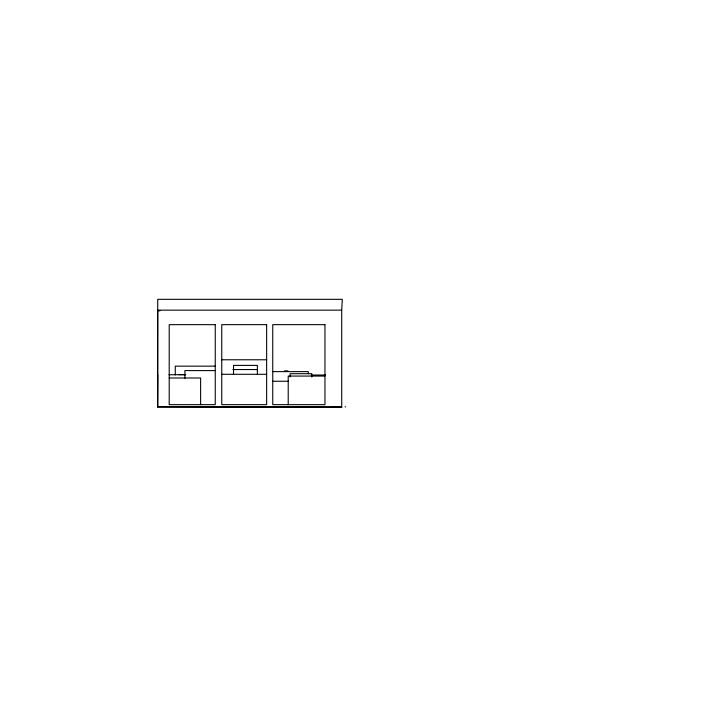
<?xml version="1.0" encoding="UTF-8"?>
<svg xmlns="http://www.w3.org/2000/svg" width="722" height="722" viewBox="0 0 722 722"><rect width="100%" height="100%" fill="white"/><g stroke="black" fill="none" stroke-linecap="round" stroke-linejoin="round"><path stroke-width="1.08" d="M157.712 374.727L157.567 406.883L341.705 407.479L341.705 310.144L342.3 299.332L157.712 299.332L157.712 406.883M341.705 310.144L157.712 310.144L157.567 406.883L341.705 406.883M157.712 310.74L159.941 310.74M221.753 359.773L266.644 359.773M215.246 366.144L175.265 366.144L175.265 374.953M232.863 369.547L257.429 369.547M215.246 370.585L184.886 370.585L184.886 378.283M284.549 370.882L287.961 370.882M272.754 371.622L308.312 371.622L308.312 373.825M221.753 374.294L266.644 374.294M179.101 374.592L185.68 374.592M169.038 374.736L185.635 374.736M311.119 375.034L325.604 375.034M324.954 376.072L288.213 376.072L288.213 404.663M169.21 377.994L200.617 377.994L200.617 404.663M272.754 381.252L288.448 381.252M345.125 406.883L345.694 406.883M263.62 406.883L341.705 407.479L331.172 406.883M311.769 377.019L311.769 373.698L290.136 373.698L290.136 377.019M257.384 374.375L257.384 365.404L233.531 365.404L233.531 374.375M215.246 324.656L169.21 324.656L169.21 404.663L215.246 404.663L215.246 324.656M266.644 324.656L221.753 324.656L221.753 404.663L266.644 404.663L266.644 324.656M324.954 324.656L272.754 324.656L272.754 404.663L324.954 404.663L324.954 324.656"/></g></svg>
